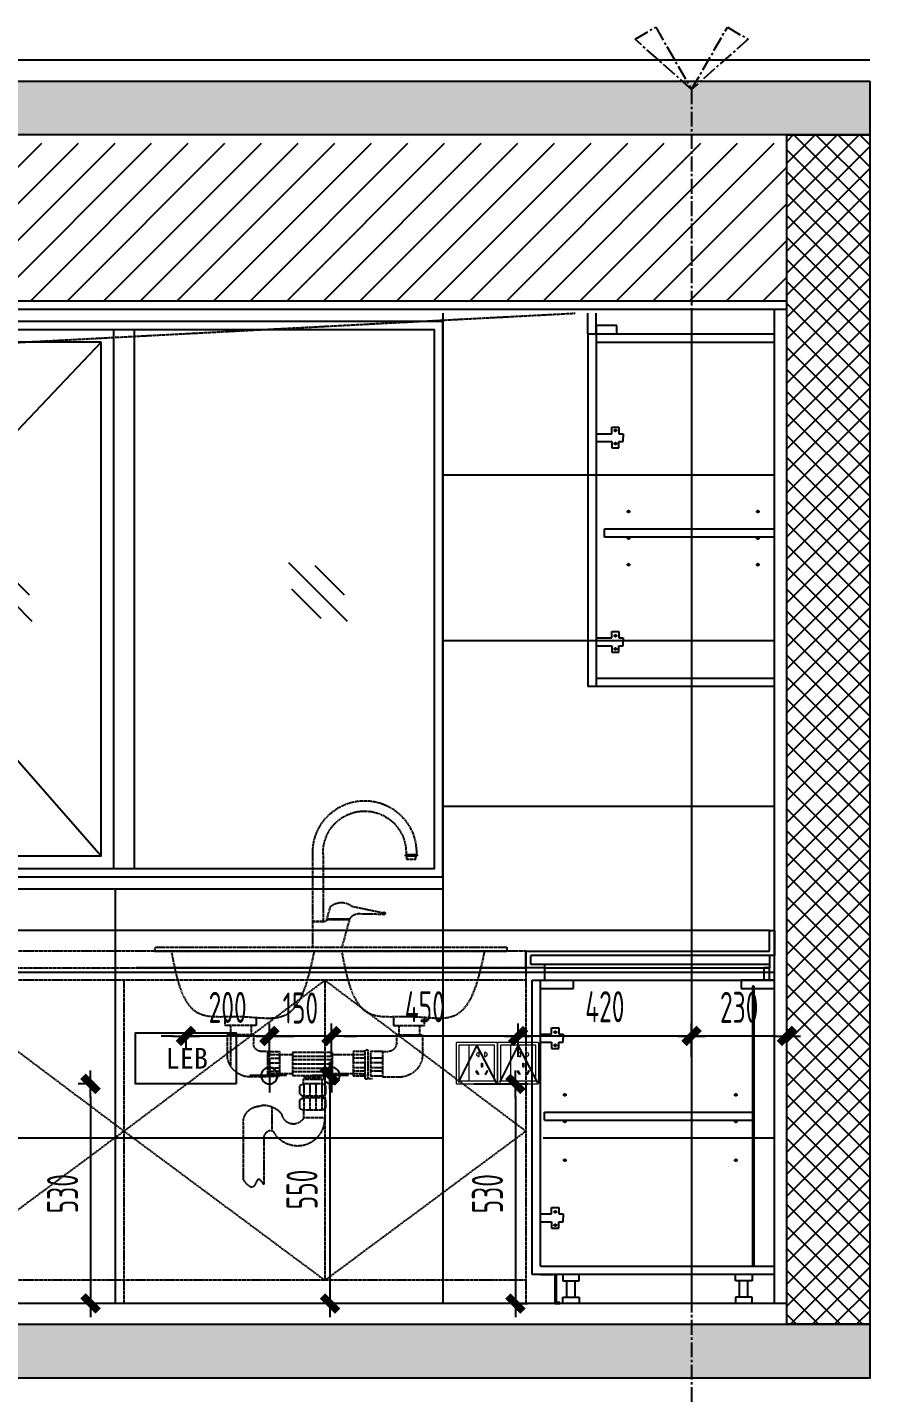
# Model space of a CAD drawing. Header units: inches. Extents: x 96003 to 270950, y -80202 to 65998.
# Drawn here: x 165051 to 167084, y 35233 to 38528 of the extents above; entities that cross this region are included whole.
import ezdxf
from ezdxf.enums import TextEntityAlignment as Align

# ---------------------------------------------------------------- set-up
doc = ezdxf.new("R2010")
doc.units = ezdxf.units.IN
doc.header["$LTSCALE"] = 10
doc.header["$MEASUREMENT"] = 0
doc.linetypes.add('CENTER2', pattern=[1.125, 0.75, -0.125, 0.125, -0.125])
doc.linetypes.add('DASH', pattern=[0.35, 0.25, -0.1])
for name, color, linetype in [('01', 200, 'Continuous'), ('05', 12, 'Continuous'), ('C-顶面灯具、灯带', 22, 'Continuous'), ('EL-1', 1, 'Continuous'), ('EL-12', 12, 'Continuous'), ('EL-TEXT', 50, 'Continuous'), ('FC-地面造型', 136, 'Continuous'), ('FF-FINISH【完成面】', 20, 'Continuous'), ('FF1-完成面', 20, 'Continuous'), ('SBEI', 1, 'Continuous'), ('图层3', 9, 'Continuous')]:
    doc.layers.add(name, color=color, linetype=linetype)
doc.layers.add('F-2', color=145, linetype='Continuous', lineweight=0)
doc.styles.add('CCD_DIM', font='archs.shx', dxfattribs={"width": 0.7})
doc.styles.add('st', font='')
doc.styles.get('st').set_extended_font_data('SimSun')
doc.dimstyles.new('1.30', dxfattribs={"dimscale": 30, "dimtxt": 2.5, "dimasz": 1, "dimexe": 1, "dimexo": 1.5, "dimgap": 1, "dimtad": 1, "dimdec": 0, "dimrnd": 5, "dimdsep": 46, "dimtxsty": 'CCD_DIM', "dimblk": 'CCD_Dimension_Tick', "dimcen": 1, "dimclrd": 44, "dimclre": 44, "dimclrt": 2, "dimadec": 0, "dimazin": 2, "dimtfac": 1, "dimtdec": 0, "dimtix": 1, "dimtmove": 2, "dimatfit": 3, "dimldrblk": 'CCD_Dimension_Tick', "dimfxl": 5, "dimfxlon": 1, "dimtolj": 1, "dimarcsym": 0})

# ---------------------------------------------------------------- blocks, each defined once
blk = doc.blocks.new('A$C3894243F')
at = {"layer": 'EL-12', "linetype": 'DASH'}
for p, q in [((410.6, 1126.8), (382.6, 1126.8)), ((382.6, 1126.8), (382.6, 1124)), ((382.6, 1124), (410.6, 1124)), ((384.2, 1127.2), (409.2, 1127.2)), ((385.4, 1116.4), (385.4, 1124)), ((408.1, 1124), (408.1, 1116.4)), ((410.6, 1124), (410.6, 1126.8)), ((609.2, 1128.3), (609.2, 965.8)), ((634.2, 904), (634.2, 1137.5)), ((408.1, 1116.4), (385.4, 1116.4)), ((465.3, 986.3), (538.9, 1001.9)), ((600.5, 969.5), (591.5, 1001.9)), ((461.1, 982.8), (525.6, 984.2)), ((544.5, 971.9), (599.8, 971.9)), ((545.3, 969.8), (600.4, 969.8)), ((563.3, 904), (545.5, 969)), ((634.2, 965.8), (605.3, 965.8)), ((634.2, 966.8), (609.2, 966.8)), ((120, 894, 0), (1060, 894, 0)), ((120, 894, 0), (120, 44, 0)), ((166.2, 904.3), (166.2, 892.5)), ((1013.8, 904), (166.2, 904)), ((1016.8, 894), (166.2, 894)), ((1016.8, 894), (1013.8, 904)), ((120, 854, 0), (1060, 854, 0)), ((120, 824, 0), (2060, 824, 0)), ((605, 824, 0), (120, 460, 0)), ((605, 824, 0), (605, 100, 0)), ((605, 824, 0), (1090, 460, 0)), ((1090, 824, 0), (1090, 44, 0)), ((1575, 824, 0), (1090, 460, 0)), ((1575, 824, 0), (1575, 100, 0)), ((1575, 824, 0), (2060, 460, 0)), ((2060, 854, 0), (2060, 44, 0)), ((364.4, 715.1), (364.4, 736.4)), ((439.3, 734.2), (439.3, 715.1)), ((770.7, 734.2), (770.7, 715.1)), ((845.6, 715.1), (845.6, 736.4)), ((439.3, 715.1), (364.4, 715.1)), ((376.8, 692.5), (369.5, 692.5)), ((369.5, 692.5), (369.5, 646.5)), ((376.8, 715.1), (376.8, 692.5)), ((426.8, 692.5), (376.8, 692.5)), ((426.8, 715.1), (426.8, 690.3)), ((426.8, 692.5), (432.4, 692.5)), ((432.4, 692.5), (432.4, 672.2)), ((770.7, 715.1), (845.6, 715.1)), ((783.2, 692.5), (777.6, 692.5)), ((777.6, 692.5), (777.6, 672.2)), ((783.2, 715.1), (783.2, 690.3)), ((783.2, 692.5), (833.2, 692.5)), ((833.2, 715.1), (833.2, 618)), ((833.2, 692.5), (840.5, 692.5)), ((840.5, 692.5), (840.5, 646.5)), ((466.3, 652.2), (452.4, 652.2)), ((466.3, 652.2), (466.3, 591)), ((466.3, 651.9), (495.2, 651.9)), ((466.3, 635.8), (495.2, 635.8)), ((495.2, 651.9), (495.2, 592.4)), ((500.5, 586.2), (500.5, 655.5)), ((500.5, 655.5), (507.9, 655.5)), ((500.5, 586.2), (500.5, 655.5)), ((507.9, 586.2), (507.9, 655.5)), ((507.9, 651.9), (536.8, 651.9)), ((507.9, 644.2), (586.9, 644.2)), ((507.9, 635.8), (536.8, 635.8)), ((536.8, 651.9), (536.8, 592.4)), ((586.9, 594.1), (586.9, 649.4)), ((586.9, 649.4), (683.6, 649.4)), ((586.9, 640.5), (683.6, 640.5)), ((586.9, 632.1), (683.6, 632.1)), ((683.6, 649.4), (683.6, 594.1)), ((683.6, 644.2), (743.7, 644.2)), ((743.7, 651.9), (714.8, 651.9)), ((714.8, 651.9), (714.8, 592.4)), ((743.7, 635.8), (714.8, 635.8)), ((743.7, 652.2), (743.7, 591)), ((743.7, 652.2), (757.6, 652.2)), ((466.3, 624.8), (495.2, 624.8)), ((466.3, 612.7), (495.2, 612.7)), ((466.3, 604.7), (495.2, 604.7)), ((507.9, 624.8), (536.8, 624.8)), ((507.9, 612.7), (536.8, 612.7)), ((507.9, 604.7), (536.8, 604.7)), ((521.5, 598.6), (507.9, 598.6)), ((507.9, 598.6), (507.9, 586.2)), ((514.7, 598.6), (586.9, 598.6)), ((586.9, 621.8), (683.6, 621.8)), ((586.9, 611.2), (683.6, 611.2)), ((586.9, 603.1), (683.6, 603.1)), ((683.6, 594.1), (586.9, 594.1)), ((616, 589.1), (613, 594.1)), ((653.4, 589.1), (656.3, 594.1)), ((683.6, 598.6), (743.7, 598.6)), ((743.7, 624.8), (714.8, 624.8)), ((743.7, 612.7), (714.8, 612.7)), ((743.7, 604.7), (714.8, 604.7)), ((466.3, 591), (419.5, 591)), ((466.3, 592.4), (495.2, 592.4)), ((490.3, 586.2), (500.5, 586.2)), ((507.9, 586.2), (500.5, 586.2)), ((507.9, 592.4), (536.8, 592.4)), ((602.7, 570.5), (611.9, 574.1)), ((602.7, 549.3), (602.7, 570.5)), ((611.9, 585.3), (616, 589.1)), ((611.9, 574.1), (611.9, 585.3)), ((611.9, 584.4), (656.5, 584.4)), ((611.9, 574.1), (656.5, 574.1)), ((612.1, 574.1), (612.1, 545.5)), ((616, 589.1), (653.4, 589.1)), ((626.6, 574.1), (626.6, 545.5)), ((641.7, 574.1), (641.7, 545.5)), ((653.4, 589.1), (656.5, 585.5)), ((656.1, 574.1), (656.1, 545.5)), ((656.5, 574.1), (656.5, 585.5)), ((665.6, 570.5), (656.5, 574.1)), ((665.6, 549.3), (665.6, 570.5)), ((743.7, 592.4), (714.8, 592.4)), ((743.7, 591), (790.5, 591)), ((609.2, 545.5), (602.7, 549.3)), ((602.7, 536.5), (611.9, 540)), ((602.7, 515.2), (602.7, 536.5)), ((659.2, 545.5), (609.2, 545.5)), ((609.2, 545.5), (609.2, 539)), ((611.9, 540), (656.5, 540)), ((612.1, 540), (612.1, 511.4)), ((626.6, 540), (626.6, 511.4)), ((641.7, 540), (641.7, 511.4)), ((656.1, 540), (656.1, 511.4)), ((665.6, 536.5), (656.5, 540)), ((659.2, 545.5), (665.6, 549.3)), ((659.2, 545.5), (659.2, 539)), ((665.6, 515.2), (665.6, 536.5)), ((609.2, 511.4), (602.7, 515.2)), ((659.2, 511.4), (609.2, 511.4)), ((656.1, 492.1), (656.1, 511.4)), ((659.2, 511.4), (665.6, 515.2)), ((732, 461), (732, 517.6)), ((606.1, 492.1), (656.1, 492.1)), ((802.1, 480.2), (802.1, 342.7)), ((120, 460, 0), (605, 100, 0)), ((1090, 460, 0), (605, 100, 0)), ((752, 442.7), (752, 330.2)), ((752, 442.7), (802.1, 442.7)), ((1090, 460, 0), (1575, 100, 0)), ((2060, 460, 0), (1575, 100, 0)), ((120, 100, 0), (2060, 100, 0))]:
    blk.add_line(p, q, dxfattribs=at)
blk.add_lwpolyline([(120, 894), (2060, 894), (2060, 854), (120, 854)], close=True, dxfattribs=at)
for centre, radius, start, end in [((509.2, 1132.4), 125.1, 357.6495, 182.3505), ((509.2, 1132.4), 100.1, 357.6495, 182.9379), ((565.2, 972.3), 39.5, 48.338, 131.662), ((462.5, 985.4), 2.94, 19.7002, 240.2825), ((526.1, 964.2), 20, 13.9602, 91.2198), ((605.3, 970.8), 5, 195.5441, 270), ((452.4, 672.2), 20, 180, 270), ((757.6, 672.2), 20, 270, 0), ((424, 645.3), 54.5, 178.7232, 265.2562), ((786, 645.3), 54.5, 274.7438, 1.2768), ((680.9, 505), 27.9, 207.4522, 348.4495), ((762.1, 480.2), 40, 0, 90), ((671.1, 489.2), 65.1, 177.3959, 331.9294), ((736, 451.9), 10, 66.5754, 137.913), ((732, 442.7), 20, 0, 66.5754)]:
    blk.add_arc(centre, radius, start, end, dxfattribs=at)
for points in [[(564.5, 894), (496.9, 743.9), (398.2, 736.6), (294.1, 738.4), (219.1, 894)], [(975.6, 894), (908, 743.9), (809.3, 736.6), (705.2, 738.4), (630.3, 894)]]:
    blk.add_spline(points, degree=3, dxfattribs=at)
at = {"layer": 'EL-12', "linetype": 'DASH', "start_tangent": (0.504204, 0.863585), "end_tangent": (0.946473, -0.322782)}
blk.add_spline([(708.3, 499.4), (725.7, 514.6), (762.1, 520.2)], degree=3, dxfattribs=at)
at = {"layer": 'EL-12', "linetype": 'DASH'}
blk.add_open_spline([(752, 330.2), (757.7, 339), (766.2, 352), (778.5, 313.7), (792.1, 330.1), (802.1, 342.7)], degree=3, knots=[24.179597, 24.179597, 24.179597, 24.179597, 48.606841, 66.911005, 102.847457, 102.847457, 102.847457, 102.847457], dxfattribs=at)
blk = doc.blocks.new('CCD_Dimension_Tick')
at = {"color": 0, "linetype": 'ByBlock'}
for p, q in [((-1.09, 0), (0, 0)), ((0, 0), (1.09, 0))]:
    blk.add_line(p, q, dxfattribs=at)
at = {"color": 0, "linetype": 'Continuous', "const_width": 0.608}
blk.add_lwpolyline([(-0.61, -0.61), (0.61, 0.61)], dxfattribs=at)
blk = doc.blocks.new('*D147')
at = {"layer": 'Defpoints', "color": 0, "linetype": 'ByBlock', "transparency": 16777216}
for p in [(163914.3, 36223.8, 0), (166654.3, 34978.4), (163914.3, 34857.9)]:
    blk.add_point(p, dxfattribs=at)
at = {"layer": 'FC-地面造型', "color": 44, "lineweight": -2, "transparency": 16777216}
for p, q in [((163914.3, 35007.9), (163914.3, 34827.9)), ((166654.3, 34933.4), (166654.3, 34827.9)), ((166624.3, 34857.9), (163944.3, 34857.9))]:
    blk.add_line(p, q, dxfattribs=at)
at = {"layer": 'FC-地面造型', "color": 44, "linetype": 'ByBlock', "lineweight": -2, "transparency": 16777216, "xscale": 30, "yscale": 30, "zscale": 30, "rotation": 180}
blk.add_blockref('CCD_Dimension_Tick', (163914.3, 34857.9), dxfattribs=at)
at = {"layer": 'FC-地面造型', "color": 44, "linetype": 'ByBlock', "lineweight": -2, "transparency": 16777216, "xscale": 30, "yscale": 30, "zscale": 30}
blk.add_blockref('CCD_Dimension_Tick', (166654.3, 34857.9), dxfattribs=at)
at = {"layer": 'FC-地面造型', "color": 2, "linetype": 'ByBlock', "transparency": 16777216, "insert": (165284.3, 34925.4), "char_height": 75, "attachment_point": 5, "style": 'CCD_DIM'}
blk.add_mtext('\\A1;2740', dxfattribs=at)
blk = doc.blocks.new('*U124')
at = {"layer": 'EL-1', "linetype": 'CENTER2', "ltscale": 5}
blk.add_lwpolyline([(-45, 3122.1), (-187, 3248), (-135, 3278), (-45, 3122.1), (45, 3278), (97, 3248), (-45, 3122.1), (-45, -242.3), (97, -368.1), (45, -398.1), (-45, -242.3), (-135, -398.1), (-187, -368.1), (-45, -242.3)], dxfattribs=at)
blk = doc.blocks.new('*D311')
at = {"layer": 'Defpoints', "color": 0, "linetype": 'ByBlock', "transparency": 16777216}
for p in [(166083.8, 35978.4), (166229.2, 35448.4), (166229.2, 35448.4)]:
    blk.add_point(p, dxfattribs=at)
at = {"layer": 'FC-地面造型', "color": 44, "lineweight": -2, "transparency": 16777216}
for p, q in [((166128.8, 35978.4), (166259.2, 35978.4)), ((166229.2, 35948.4), (166229.2, 35478.4)), ((166229.2, 35448.4), (166259.2, 35448.4))]:
    blk.add_line(p, q, dxfattribs=at)
at = {"layer": 'FC-地面造型', "color": 44, "linetype": 'ByBlock', "lineweight": -2, "transparency": 16777216, "xscale": 30, "yscale": 30, "zscale": 30}
for p, rotation in [((166229.2, 35978.4), 90), ((166229.2, 35448.4), 270)]:
    blk.add_blockref('CCD_Dimension_Tick', p, dxfattribs=dict(at, rotation=rotation))
at = {"layer": 'FC-地面造型', "color": 2, "linetype": 'ByBlock', "transparency": 16777216, "insert": (166161.7, 35713.4), "char_height": 75, "attachment_point": 5, "rotation": 90, "style": 'CCD_DIM'}
blk.add_mtext('\\A1;530', dxfattribs=at)
blk = doc.blocks.new('TR4444')
at = {"layer": 'EL-12', "linetype": 'DASH', "ltscale": 400}
for p, q in [((166404.3, 34202.6, 0), (166404.3, 34252.6, 0)), ((166424.3, 34202.6, 0), (166424.3, 34252.6, 0)), ((166404.3, 34202.6, 0), (166404.3, 33351.6, 0)), ((166404.3, 34202.6, 0), (166854.3, 34202.6, 0)), ((166424.3, 34202.6, 0), (166424.3, 33351.6, 0)), ((166424.3, 34182.6, 0), (166854.3, 34182.6, 0)), ((166854.3, 33351.6, 0), (166854.3, 34202.6, 0)), ((166461.5, 33961.7, 0), (166461.5, 33977.2, 0)), ((166461.5, 33977.2, 0), (166479, 33977.2, 0)), ((166479, 33977.2, 0), (166479, 33961.7, 0)), ((166424.3, 33961.7, 0), (166461.5, 33961.7, 0)), ((166424.3, 33942.7, 0), (166461.5, 33942.7, 0)), ((166461.5, 33942.7, 0), (166461.5, 33927.2, 0)), ((166479, 33961.7, 0), (166489.5, 33961.7, 0)), ((166479, 33927.2, 0), (166479, 33942.7, 0)), ((166479, 33942.7, 0), (166489.5, 33942.7, 0)), ((166489.5, 33961.7, 0), (166489.5, 33952.2, 0)), ((166489.5, 33942.7, 0), (166489.5, 33952.2, 0)), ((166461.5, 33927.2, 0), (166479, 33927.2, 0)), ((166468.1, 33938.4, 0), (166473.3, 33937, 0)), ((166444.3, 33712.1, 0), (166444.3, 33732.1, 0)), ((166444.3, 33732.1, 0), (166854.3, 33732.1, 0)), ((166854.3, 33712.1, 0), (166444.3, 33712.1, 0)), ((166461.5, 33469.1, 0), (166461.5, 33484.6, 0)), ((166461.5, 33484.6, 0), (166479, 33484.6, 0)), ((166479, 33484.6, 0), (166479, 33469.1, 0)), ((166424.3, 33469.1, 0), (166461.5, 33469.1, 0)), ((166424.3, 33450.1, 0), (166461.5, 33450.1, 0)), ((166461.5, 33450.1, 0), (166461.5, 33434.6, 0)), ((166468.1, 33473.4, 0), (166473.3, 33474.8, 0)), ((166479, 33469.1, 0), (166489.5, 33469.1, 0)), ((166479, 33434.6, 0), (166479, 33450.1, 0)), ((166479, 33450.1, 0), (166489.5, 33450.1, 0)), ((166489.5, 33469.1, 0), (166489.5, 33459.6, 0)), ((166489.5, 33450.1, 0), (166489.5, 33459.6, 0)), ((166461.5, 33434.6, 0), (166479, 33434.6, 0)), ((166854.3, 33351.6, 0), (166404.3, 33351.6, 0)), ((166424.3, 33371.6, 0), (166854.3, 33371.6, 0)), ((166254.3, 32712.6, 0), (166254.3, 32672.6, 0)), ((166842.3, 32702.6, 0), (166842.3, 32672.6, 0)), ((166299.3, 32672.6, 0), (166842.3, 32672.6, 0)), ((166299.3, 32672.6, 0), (166299.3, 32642.6, 0)), ((166264.3, 32642.6, 0), (166264.3, 32642.6, 0)), ((166264.3, 32642.6, 0), (166264.3, 32642.6, 0)), ((166269.3, 31932.6, 0), (166269.3, 32642.6, 0)), ((166269.3, 32642.6, 0), (166289.3, 32642.6, 0)), ((166269.3, 32642.6, 0), (166289.3, 32642.6, 0)), ((166269.3, 32642.6, 0), (166269.3, 32642.6, 0)), ((166269.3, 31932.6, 0), (166269.3, 32642.6, 0)), ((166289.3, 31952.6, 0), (166289.3, 32642.6, 0)), ((166289.3, 32642.6, 0), (166854.3, 32642.6, 0)), ((166289.3, 32622.6, 0), (166369.3, 32622.6, 0)), ((166369.3, 32622.6, 0), (166369.3, 32642.6, 0)), ((166774.3, 32642.6, 0), (166774.3, 32622.6, 0)), ((166774.3, 32622.6, 0), (166854.3, 32622.6, 0)), ((166801.3, 32628.6, 0), (166801.3, 31952.6, 0)), ((166804.3, 32628.6, 0), (166801.3, 32628.6, 0)), ((166804.3, 32628.6, 0), (166804.3, 31952.6, 0)), ((166854.3, 32622.6, 0), (166854.3, 32642.6, 0)), ((166316.5, 32512.6, 0), (166316.5, 32528.1, 0)), ((166316.5, 32528.1, 0), (166334, 32528.1, 0)), ((166334, 32528.1, 0), (166334, 32512.6, 0)), ((166289.3, 32512.6, 0), (166316.5, 32512.6, 0)), ((166289.3, 32493.6, 0), (166316.5, 32493.6, 0)), ((166316.5, 32493.6, 0), (166316.5, 32478.1, 0)), ((166323.1, 32516.9, 0), (166328.3, 32518.3, 0)), ((166334, 32512.6, 0), (166344.5, 32512.6, 0)), ((166334, 32478.1, 0), (166334, 32493.6, 0)), ((166334, 32493.6, 0), (166344.5, 32493.6, 0)), ((166344.5, 32512.6, 0), (166344.5, 32503.1, 0)), ((166344.5, 32493.6, 0), (166344.5, 32503.1, 0)), ((166316.5, 32478.1, 0), (166334, 32478.1, 0)), ((166299.3, 32324.6, 0), (166801.3, 32324.6, 0)), ((166299.3, 32304.6, 0), (166299.3, 32324.6, 0)), ((166299.3, 32304.6, 0), (166801.3, 32304.6, 0)), ((166289.3, 32078.6, 0), (166316.5, 32078.6, 0)), ((166316.5, 32078.6, 0), (166316.5, 32094.1, 0)), ((166316.5, 32094.1, 0), (166334, 32094.1, 0)), ((166323.1, 32082.9, 0), (166328.3, 32084.3, 0)), ((166334, 32094.1, 0), (166334, 32078.6, 0)), ((166334, 32078.6, 0), (166344.5, 32078.6, 0)), ((166344.5, 32078.6, 0), (166344.5, 32069.1, 0)), ((166344.5, 32059.6, 0), (166344.5, 32069.1, 0)), ((166289.3, 32059.6, 0), (166316.5, 32059.6, 0)), ((166316.5, 32059.6, 0), (166316.5, 32044.1, 0)), ((166316.5, 32044.1, 0), (166334, 32044.1, 0)), ((166334, 32044.1, 0), (166334, 32059.6, 0)), ((166334, 32059.6, 0), (166344.5, 32059.6, 0)), ((166854.3, 31932.6, 0), (166269.3, 31932.6, 0)), ((166289.3, 31952.6, 0), (166854.3, 31952.6, 0)), ((166289.3, 31932.6, 0), (166319.3, 31932.6, 0)), ((166324.3, 31932.6, 0), (166324.3, 31862.6, 0)), ((166328.3, 31932.6, 0), (166324.3, 31932.6, 0)), ((166324.3, 31932.6, 0), (166324.3, 31932.6, 0)), ((166328.3, 31864.6, 0), (166328.3, 31932.6, 0)), ((166343.3, 31932.6, 0), (166343.3, 31917.6, 0)), ((166383.3, 31917.6, 0), (166383.3, 31932.6, 0)), ((166760.3, 31917.6, 0), (166760.3, 31932.6, 0)), ((166800.3, 31932.6, 0), (166800.3, 31917.6, 0)), ((166343.3, 31917.6, 0), (166383.3, 31917.6, 0)), ((166353.3, 31877.6, 0), (166353.3, 31917.6, 0)), ((166373.3, 31877.6, 0), (166373.3, 31917.6, 0)), ((166800.3, 31917.6, 0), (166760.3, 31917.6, 0)), ((166770.3, 31877.6, 0), (166770.3, 31917.6, 0)), ((166790.3, 31877.6, 0), (166790.3, 31917.6, 0)), ((166336.3, 31864.6, 0), (166328.3, 31864.6, 0)), ((166336.3, 31862.6, 0), (166336.3, 31864.6, 0)), ((166343.3, 31862.6, 0), (166343.3, 31877.6, 0)), ((166343.3, 31877.6, 0), (166383.3, 31877.6, 0)), ((166383.3, 31877.6, 0), (166383.3, 31862.6, 0)), ((166800.3, 31877.6, 0), (166760.3, 31877.6, 0)), ((166760.3, 31877.6, 0), (166760.3, 31862.6, 0)), ((166800.3, 31862.6, 0), (166800.3, 31877.6, 0)), ((166324.3, 31862.6, 0), (166336.3, 31862.6, 0))]:
    blk.add_line(p, q, dxfattribs=at)
at = {"layer": 'EL-12', "linetype": 'DASH', "ltscale": 400, "elevation": 0}
for points in [[(166424.3, 34202.6), (166474.3, 34202.6), (166474.3, 34222.6), (166424.3, 34222.6)], [(166828.4, 32642.6), (166842.3, 32642.6), (166842.3, 32672.6), (166828.4, 32672.6)], [(166774.3, 32642.6), (166854.3, 32642.6), (166854.3, 32642.6), (166774.3, 32642.6)]]:
    blk.add_lwpolyline(points, close=True, dxfattribs=at)
for points in [[(166854.3, 32762.6), (166854.3, 32702.6), (166266.3, 32702.6)], [(166842.3, 32712.6), (166842.3, 32762.6), (166854.3, 32762.6)], [(166254.3, 32672.6), (166254.3, 32712.6)], [(166254.3, 32712.6), (166842.3, 32712.6)], [(166266.3, 32680.6), (166266.3, 32702.6)], [(166299.3, 32672.6), (166254.3, 32672.6)], [(166842.3, 32680.6), (166266.3, 32680.6)], [(166299.3, 32680.6), (166299.3, 32672.6)]]:
    blk.add_lwpolyline(points, dxfattribs=at)
at = {"layer": 'EL-12', "linetype": 'DASH', "ltscale": 400}
for centre in [(166470.5, 33969.7, 0), (166470.5, 33937.7, 0), (166502.3, 33773.6, 0), (166502.3, 33773.6, 0), (166814.3, 33773.6, 0), (166814.3, 33773.6, 0), (166502.3, 33709.6, 0), (166814.3, 33709.6, 0), (166502.3, 33645.6, 0), (166814.3, 33645.6, 0), (166470.5, 33474.1, 0), (166470.5, 33442.1, 0), (166325.5, 32517.6, 0), (166325.5, 32485.6, 0), (166348.3, 32366.1, 0), (166348.3, 32366.1, 0), (166761.3, 32366.1, 0), (166761.3, 32366.1, 0), (166348.3, 32302.1, 0), (166761.3, 32302.1, 0), (166348.3, 32208.1, 0), (166761.3, 32208.1, 0), (166325.5, 32083.6, 0), (166325.5, 32051.6, 0)]:
    blk.add_circle(centre, 2.5, dxfattribs=at)
blk = doc.blocks.new('23EWD')
at = {"layer": 'FF1-完成面', "color": 136}
blk.add_lwpolyline([(471429, -111352.3), (471672, -111352.3), (471672, -111229.4), (471429, -111229.4)], close=True, dxfattribs=at)
at = {"layer": 'EL-TEXT', "color": 136, "style": 'st'}
blk.add_attdef('LEB', text='', height=50, dxfattribs=at).set_placement((471548.4, -111290.5), align=Align.MIDDLE)
blk = doc.blocks.new('*U165')
h = blk.add_hatch()
h.set_pattern_fill('ANSI37', color=250, scale=300, angle=-90)
h.set_pattern_definition([(315, (222532.67, 70619.302), (26.516504, 26.516504), []), (45, (222532.67, 70619.302), (-26.516504, 26.516504), [])])
h.paths.add_polyline_path([(144521, -74484.5), (144521, -74684.5), (147391.2, -74684.5), (147391.2, -74484.5)])
at = {"color": 5, "elevation": 0}
blk.add_lwpolyline([(144521, -74484.5), (144521, -74684.5), (147391.2, -74684.5), (147391.2, -74484.5)], close=True, dxfattribs=at)
blk = doc.blocks.new('r3444')
at = {"layer": 'FC-地面造型', "linetype": 'ByBlock'}
for p, q in [((152589.6, -1231.7), (152589.6, -1313.7)), ((152548.2, -1273), (152636.5, -1273))]:
    blk.add_line(p, q, dxfattribs=at)
blk.add_circle((152589.6, -1273), 20, dxfattribs=at)
blk = doc.blocks.new('*U145')
at = {"color": 136, "ltscale": 0.15}
blk.add_line((10.9, -22.9), (10.9, 63.1), dxfattribs=at)
for points in [[(40.4, -29.9), (-54.6, -29.9, -0.414214), (-57.1, -27.4), (-57.1, 67.6, -0.414214), (-54.6, 70.1), (40.4, 70.1, -0.414214), (42.9, 67.6), (42.9, -27.4, -0.414214)], [(-28.8, 37.1, -1), (-28.8, 45.1), (-28.8, 46.1), (-26.1, 46.1), (-26.1, 36.1), (-28.8, 36.1)], [(-10.5, 37.1), (-10.5, 36.1), (-13.2, 36.1), (-13.2, 46.1), (-10.5, 46.1), (-10.5, 45.1, -1)]]:
    blk.add_lwpolyline(points, format="xyb", close=True, dxfattribs=at)
for points in [[(35.9, -22.9), (-50.1, -22.9), (-50.1, 63.1), (35.9, 63.1)], [(-34.2, 1.1), (-31.9, 2.5), (-26.9, -6.1), (-29.3, -7.5)], [(-18.3, 20.1), (-21, 20.1), (-21, 10.2), (-18.3, 10.2)], [(-5, 1.1), (-7.3, 2.5), (-12.3, -6.1), (-10, -7.5)]]:
    blk.add_lwpolyline(points, close=True, dxfattribs=at)
blk = doc.blocks.new('A$C579B4C5D')
at = {"layer": '图层3'}
for p, q in [((125, 200), (375, 200)), ((0, 100), (500, 100)), ((125, 0), (375, 0))]:
    blk.add_line(p, q, dxfattribs=at)
blk = doc.blocks.new('r434334')
at = {"layer": 'FC-地面造型', "color": 136, "linetype": 'ByBlock'}
for points in [[(164630.6, 34228.1), (166070.6, 34228.1), (166070.6, 32888.1), (164630.6, 32888.1)], [(165455.6, 34178.1), (166020.6, 34178.1), (166020.6, 32938.1), (165455.6, 32938.1)]]:
    blk.add_lwpolyline(points, close=True, dxfattribs=at)
for points in [[(166050.6, 32908.1), (166050.6, 32908.1), (164650.6, 32908.1), (164650.6, 34208.1), (166050.6, 34208.1), (166050.6, 32908.1)], [(165375.6, 34208.1), (165375.6, 32908.1)], [(165425.6, 34208.1), (165425.6, 32908.1)], [(165455.6, 34178.1), (166020.6, 33583.1), (165455.6, 32938.1)]]:
    blk.add_lwpolyline(points, dxfattribs=at)
at = {"layer": 'FC-地面造型', "color": 136, "linetype": 'ByBlock', "xscale": 0.4000000000031544, "yscale": 0.4000000000031544, "zscale": 0.4000000000031544, "rotation": 45.00000000000006}
for p in [(164889.1, 33475.7), (165650.1, 33475.7)]:
    blk.add_blockref('A$C579B4C5D', p, dxfattribs=at)
blk = doc.blocks.new('*D442')
at = {"layer": 'Defpoints', "color": 0, "linetype": 'ByBlock', "transparency": 16777216}
for p in [(166235.8, 36094), (166235.8, 35998.4), (166654.3, 35998.4)]:
    blk.add_point(p, dxfattribs=at)
at = {"layer": 'FC-地面造型', "color": 44, "lineweight": -2, "transparency": 16777216}
for p, q in [((166235.8, 36043.4), (166235.8, 36124)), ((166654.3, 36043.4), (166654.3, 36124)), ((166624.3, 36094), (166265.8, 36094))]:
    blk.add_line(p, q, dxfattribs=at)
at = {"layer": 'FC-地面造型', "color": 44, "linetype": 'ByBlock', "lineweight": -2, "transparency": 16777216, "xscale": 30, "yscale": 30, "zscale": 30, "rotation": 180}
blk.add_blockref('CCD_Dimension_Tick', (166235.8, 36094), dxfattribs=at)
at = {"layer": 'FC-地面造型', "color": 44, "linetype": 'ByBlock', "lineweight": -2, "transparency": 16777216, "xscale": 30, "yscale": 30, "zscale": 30}
blk.add_blockref('CCD_Dimension_Tick', (166654.3, 36094), dxfattribs=at)
at = {"layer": 'FC-地面造型', "color": 2, "linetype": 'ByBlock', "transparency": 16777216, "insert": (166445, 36164.7), "char_height": 75, "attachment_point": 5, "style": 'CCD_DIM'}
blk.add_mtext('\\A1;420', dxfattribs=at)
blk = doc.blocks.new('*D443')
at = {"layer": 'Defpoints', "color": 0, "linetype": 'ByBlock', "transparency": 16777216}
for p in [(165785.2, 36094), (166235.8, 36094), (165785.2, 35998.4)]:
    blk.add_point(p, dxfattribs=at)
at = {"layer": 'FC-地面造型', "color": 44, "lineweight": -2, "transparency": 16777216}
for p, q in [((165785.2, 36043.4), (165785.2, 36124)), ((166235.8, 36094), (166235.8, 36124)), ((166205.8, 36094), (165815.2, 36094))]:
    blk.add_line(p, q, dxfattribs=at)
at = {"layer": 'FC-地面造型', "color": 44, "linetype": 'ByBlock', "lineweight": -2, "transparency": 16777216, "xscale": 30, "yscale": 30, "zscale": 30, "rotation": 180}
blk.add_blockref('CCD_Dimension_Tick', (165785.2, 36094), dxfattribs=at)
at = {"layer": 'FC-地面造型', "color": 44, "linetype": 'ByBlock', "lineweight": -2, "transparency": 16777216, "xscale": 30, "yscale": 30, "zscale": 30}
blk.add_blockref('CCD_Dimension_Tick', (166235.8, 36094), dxfattribs=at)
at = {"layer": 'FC-地面造型', "color": 2, "linetype": 'ByBlock', "transparency": 16777216, "insert": (166010.5, 36164.7), "char_height": 75, "attachment_point": 5, "style": 'CCD_DIM'}
blk.add_mtext('\\A1;450', dxfattribs=at)
blk = doc.blocks.new('*D444')
at = {"layer": 'Defpoints', "color": 0, "linetype": 'ByBlock', "transparency": 16777216}
for p in [(165635.2, 36094), (165635.2, 35998.7), (165785.2, 35998.4)]:
    blk.add_point(p, dxfattribs=at)
at = {"layer": 'FC-地面造型', "color": 44, "lineweight": -2, "transparency": 16777216}
for p, q in [((165635.2, 36043.7), (165635.2, 36124)), ((165785.2, 36043.4), (165785.2, 36124)), ((165605.2, 36094), (165575.2, 36094)), ((165785.2, 36094), (165635.2, 36094)), ((165815.2, 36094), (165845.2, 36094))]:
    blk.add_line(p, q, dxfattribs=at)
at = {"layer": 'FC-地面造型', "color": 44, "linetype": 'ByBlock', "lineweight": -2, "transparency": 16777216, "xscale": 30, "yscale": 30, "zscale": 30}
blk.add_blockref('CCD_Dimension_Tick', (165635.2, 36094), dxfattribs=at)
at = {"layer": 'FC-地面造型', "color": 44, "linetype": 'ByBlock', "lineweight": -2, "transparency": 16777216, "xscale": 30, "yscale": 30, "zscale": 30, "rotation": 180}
blk.add_blockref('CCD_Dimension_Tick', (165785.2, 36094), dxfattribs=at)
at = {"layer": 'FC-地面造型', "color": 2, "linetype": 'ByBlock', "transparency": 16777216, "insert": (165710.2, 36161.5), "char_height": 75, "attachment_point": 5, "style": 'CCD_DIM'}
blk.add_mtext('\\A1;150', dxfattribs=at)
blk = doc.blocks.new('*D445')
at = {"layer": 'Defpoints', "color": 0, "linetype": 'ByBlock', "transparency": 16777216}
for p in [(165434, 36121.3), (165434, 36094), (165635.2, 35998.7)]:
    blk.add_point(p, dxfattribs=at)
at = {"layer": 'FC-地面造型', "color": 44, "lineweight": -2, "transparency": 16777216}
for p, q in [((165635.2, 36043.7), (165635.2, 36124)), ((165404, 36094), (165374, 36094)), ((165434, 36094), (165434, 36064)), ((165635.2, 36094), (165434, 36094)), ((165665.2, 36094), (165695.2, 36094))]:
    blk.add_line(p, q, dxfattribs=at)
at = {"layer": 'FC-地面造型', "color": 44, "linetype": 'ByBlock', "lineweight": -2, "transparency": 16777216, "xscale": 30, "yscale": 30, "zscale": 30}
blk.add_blockref('CCD_Dimension_Tick', (165434, 36094), dxfattribs=at)
at = {"layer": 'FC-地面造型', "color": 44, "linetype": 'ByBlock', "lineweight": -2, "transparency": 16777216, "xscale": 30, "yscale": 30, "zscale": 30, "rotation": 180}
blk.add_blockref('CCD_Dimension_Tick', (165635.2, 36094), dxfattribs=at)
at = {"layer": 'FC-地面造型', "color": 2, "linetype": 'ByBlock', "transparency": 16777216, "insert": (165534.6, 36163.1), "char_height": 75, "attachment_point": 5, "style": 'CCD_DIM'}
blk.add_mtext('\\A1;200', dxfattribs=at)
blk = doc.blocks.new('*D446')
at = {"layer": 'Defpoints', "color": 0, "linetype": 'ByBlock', "transparency": 16777216}
for p in [(165785.2, 35998.7), (165781.6, 35448.4), (165785.2, 35448.4)]:
    blk.add_point(p, dxfattribs=at)
at = {"layer": 'FF-FINISH【完成面】', "color": 44, "linetype": 'ByBlock', "lineweight": -2, "transparency": 16777216}
for p, q in [((165781.6, 35998.7), (165751.6, 35998.7)), ((165781.6, 35968.7), (165781.6, 35478.4)), ((165781.6, 35448.4), (165751.6, 35448.4))]:
    blk.add_line(p, q, dxfattribs=at)
at = {"layer": 'FF-FINISH【完成面】', "color": 44, "linetype": 'ByBlock', "lineweight": -2, "transparency": 16777216, "xscale": 30, "yscale": 30, "zscale": 30}
for p, rotation in [((165781.6, 35998.7), 90), ((165781.6, 35448.4), 270)]:
    blk.add_blockref('CCD_Dimension_Tick', p, dxfattribs=dict(at, rotation=rotation))
at = {"layer": 'FF-FINISH【完成面】', "color": 2, "linetype": 'ByBlock', "transparency": 16777216, "insert": (165714.1, 35723.6), "char_height": 75, "attachment_point": 5, "rotation": 90, "style": 'CCD_DIM'}
blk.add_mtext('\\A1;550', dxfattribs=at)
blk = doc.blocks.new('*D447')
at = {"layer": 'Defpoints', "color": 0, "linetype": 'ByBlock', "transparency": 16777216}
for p in [(165454.4, 35978.4), (165203.7, 35448.4), (165454.4, 35448.4)]:
    blk.add_point(p, dxfattribs=at)
at = {"layer": 'FF-FINISH【完成面】', "color": 44, "linetype": 'ByBlock', "lineweight": -2, "transparency": 16777216}
for p, q in [((165203.8, 35978.4), (165173.7, 35978.4)), ((165203.7, 35948.4), (165203.7, 35478.4)), ((165203.8, 35448.4), (165173.7, 35448.4))]:
    blk.add_line(p, q, dxfattribs=at)
at = {"layer": 'FF-FINISH【完成面】', "color": 44, "linetype": 'ByBlock', "lineweight": -2, "transparency": 16777216, "xscale": 30, "yscale": 30, "zscale": 30}
for p, rotation in [((165203.7, 35978.4), 90), ((165203.7, 35448.4), 270)]:
    blk.add_blockref('CCD_Dimension_Tick', p, dxfattribs=dict(at, rotation=rotation))
at = {"layer": 'FF-FINISH【完成面】', "color": 2, "linetype": 'ByBlock', "transparency": 16777216, "insert": (165136.2, 35713.4), "char_height": 75, "attachment_point": 5, "rotation": 90, "style": 'CCD_DIM'}
blk.add_mtext('\\A1;530', dxfattribs=at)
blk = doc.blocks.new('*D754')
at = {"layer": 'Defpoints', "color": 0, "linetype": 'ByBlock', "transparency": 16777216}
for p in [(166654.3, 36094), (166654.3, 35998.4), (166884.3, 35998.4)]:
    blk.add_point(p, dxfattribs=at)
at = {"layer": 'FC-地面造型', "color": 44, "lineweight": -2, "transparency": 16777216}
for p, q in [((166654.3, 36043.4), (166654.3, 36124)), ((166884.3, 36043.4), (166884.3, 36124)), ((166854.3, 36094), (166684.3, 36094))]:
    blk.add_line(p, q, dxfattribs=at)
at = {"layer": 'FC-地面造型', "color": 44, "linetype": 'ByBlock', "lineweight": -2, "transparency": 16777216, "xscale": 30, "yscale": 30, "zscale": 30, "rotation": 180}
blk.add_blockref('CCD_Dimension_Tick', (166654.3, 36094), dxfattribs=at)
at = {"layer": 'FC-地面造型', "color": 44, "linetype": 'ByBlock', "lineweight": -2, "transparency": 16777216, "xscale": 30, "yscale": 30, "zscale": 30}
blk.add_blockref('CCD_Dimension_Tick', (166884.3, 36094), dxfattribs=at)
at = {"layer": 'FC-地面造型', "color": 2, "linetype": 'ByBlock', "transparency": 16777216, "insert": (166769.3, 36163.1), "char_height": 75, "attachment_point": 5, "style": 'CCD_DIM'}
blk.add_mtext('\\A1;230', dxfattribs=at)

msp = doc.modelspace()

# ---------------------------------------------------------------- hatches: boundary and pattern name
h = msp.add_hatch(color=250)
h.dxf.hatch_style = 1
h.paths.add_polyline_path([(167084.3, 38398.7), (167084.3, 38268.7), (163484.3, 38268.7), (163484.3, 38398.7)])
h = msp.add_hatch()
h.set_pattern_fill('ANSI31,_O', color=250, scale=500)
h.set_pattern_definition([(45, (0, 0), (-44.194174, 44.194174), [])])
h.paths.add_polyline_path([(163684.3, 37868.4), (163684.3, 38248.7), (166884.3, 38248.7), (166884.3, 37868.4)])
h = msp.add_hatch(color=250)
h.dxf.hatch_style = 1
h.paths.add_polyline_path([(167084.3, 35398.4), (167084.3, 35268.4), (163484.3, 35268.4), (163484.3, 35398.4)])

# ---------------------------------------------------------------- linework, layer by layer
at = {"color": 5}
for p, q in [((167084.3, 38448.7), (163484.3, 38448.7)), ((166884.3, 35448.4), (163684.3, 35448.4))]:
    msp.add_line(p, q, dxfattribs=at)
at = {"layer": '01'}
for points in [[(167084.3, 38398.7), (167084.3, 38268.7), (163484.3, 38268.7), (163484.3, 38398.7)], [(167084.3, 35398.4), (166884.3, 35398.4), (166884.3, 38268.7), (167084.3, 38268.7)], [(167084.3, 35398.4), (167084.3, 35268.4), (163484.3, 35268.4), (163484.3, 35398.4)]]:
    msp.add_lwpolyline(points, close=True, dxfattribs=at)
at = {"layer": '05', "color": 136, "linetype": 'DASH', "elevation": 0}
msp.add_lwpolyline([(163914.3, 36298.4), (164182.7, 37723.5), (166374, 37838.4)], dxfattribs=at)
at = {"layer": 'FC-地面造型', "color": 136, "linetype": 'ByBlock'}
for p, q in [((166054.3, 37838.4), (166054.3, 36448.4)), ((166654.3, 37848.4), (166654.3, 35448.4)), ((166054.3, 37448.4), (166854.3, 37448.4)), ((166054.3, 37048.4), (166854.3, 37048.4)), ((166054.3, 36648.4), (166854.3, 36648.4)), ((166054.3, 36448.4), (164614.3, 36448.4)), ((165263.3, 36448.4), (165263.3, 35448.4)), ((166054.3, 36448.4), (166054.3, 35448.4)), ((163714.3, 36248.4), (166854.3, 36248.4)), ((163714.3, 35848.4), (166054.3, 35848.4)), ((166295.9, 35848.4), (166854.3, 35848.4))]:
    msp.add_line(p, q, dxfattribs=at)
at = {"layer": 'FC-地面造型', "color": 20, "linetype": 'ByBlock'}
msp.add_line((166854.3, 35448.4), (166854.3, 37848.4), dxfattribs=at)
at = {"layer": 'FC-地面造型', "linetype": 'ByBlock'}
for points in [[(166183.3, 35980.9), (166135.8, 36071.5), (166090.8, 35981.8)], [(166283.3, 35980.9), (166235.8, 36071.5), (166190.8, 35981.8)]]:
    msp.add_lwpolyline(points, dxfattribs=at)
at = {"layer": 'FF-FINISH【完成面】', "linetype": 'ByBlock'}
msp.add_line((166842.3, 36348.4, 0), (163726.3, 36348.4, 0), dxfattribs=at)
at = {"layer": 'SBEI', "color": 136}
msp.add_line((163684.3, 37868.4), (166884.3, 37868.4), dxfattribs=at)
at = {"layer": 'SBEI', "color": 3}
msp.add_line((163684.3, 37848.4), (166884.3, 37848.4), dxfattribs=at)

# ---------------------------------------------------------------- block references
at = {"xscale": 0.96, "yscale": 0.96, "zscale": 0.96}
msp.add_blockref('*U124', (166697.5, 35381.5), dxfattribs=at)
at = {"layer": 'C-顶面灯具、灯带', "color": 8, "linetype": 'ByBlock', "xscale": -1, "rotation": 270}
msp.add_blockref('*U165', (241568.8, -109122.5, 0), dxfattribs=at)
at = {"layer": 'F-2', "xscale": -1}
for p in [(166128.7, 36008.4), (166228.7, 36008.4)]:
    msp.add_blockref('*U145', p, dxfattribs=at)
at = {"layer": 'FC-地面造型', "color": 138, "linetype": 'ByBlock'}
msp.add_blockref('TR4444', (0, 3585.9, 0), dxfattribs=at)
at = {"layer": 'FC-地面造型', "linetype": 'ByBlock', "xscale": -1}
for p in [(318224.8, 37271.4), (318374.8, 37271.4)]:
    msp.add_blockref('r3444', p, dxfattribs=at)
at = {"layer": 'FF-FINISH【完成面】', "linetype": 'ByBlock', "xscale": -1}
msp.add_blockref('r434334', (330684.8, 3590.4), dxfattribs=at)
at = {"layer": 'FF1-完成面', "xscale": -1}
msp.add_blockref('A$C3894243F', (166374.3, 35404.4, 0), dxfattribs=at)
at = {"layer": 'FF1-完成面', "color": 6}
ref = msp.add_blockref('23EWD', (636984.5, 147330.7), dxfattribs=dict(at, xscale=-1))
ref.add_attrib('LEB', 'LEB', dxfattribs={"layer": 'EL-TEXT', "color": 136, "height": 50, "style": 'st'}).set_placement((165436.1, 36040.2), align=Align.MIDDLE)

# ---------------------------------------------------------------- dimensions: what is measured, and where the dimension line sits
at = {"layer": 'FC-地面造型', "color": 8, "linetype": 'ByBlock'}
dim = msp.add_linear_dim(base=(163914.3, 34857.9), p1=(166654.3, 34978.4), p2=(163914.3, 36223.8, 0), angle=180, dimstyle='1.30', dxfattribs=at)
dim.commit()
dim.dimension.update_dxf_attribs({"geometry": '*D147', "text_midpoint": (165284.3, 34925.4)})
at = {"layer": 'FC-地面造型', "color": 138, "linetype": 'ByBlock'}
for base, p1, p2, angle, picture, middle in [((165785.2, 36094), (166235.8, 36094), (165785.2, 35998.4), 180, '*D443', (166010.5, 36164.7)), ((166235.7942, 36094.0416), (166654.2622, 35998.4428), (166235.7942, 35998.4428), 180, '*D442', (166445.0282, 36164.6666)), ((165434, 36094), (165635.2, 35998.7), (165434, 36121.3), 180, '*D445', (165534.6, 36163.1)), ((165635.2, 36094), (165785.2, 35998.4), (165635.2, 35998.7), 180, '*D444', (165710.2, 36161.5)), ((166654.3, 36094), (166884.3, 35998.4), (166654.3, 35998.4), 180, '*D754', (166769.3, 36163.1)), ((166229.2, 35448.4), (166083.8, 35978.4), (166229.2, 35448.4), 90, '*D311', (166161.7, 35713.4))]:
    dim = msp.add_linear_dim(base=base, p1=p1, p2=p2, angle=angle, dimstyle='1.30', dxfattribs=at)
    dim.commit()
    dim.dimension.update_dxf_attribs({"geometry": picture, "text_midpoint": middle})
at = {"layer": 'FF-FINISH【完成面】', "linetype": 'ByBlock'}
for base, p1, p2, picture, middle in [((165781.6, 35448.4), (165785.2, 35998.7), (165785.2, 35448.4), '*D446', (165714.1, 35723.6)), ((165203.7, 35448.4), (165454.4, 35978.4), (165454.4, 35448.4), '*D447', (165136.2, 35713.4))]:
    dim = msp.add_linear_dim(base=base, p1=p1, p2=p2, angle=90, dimstyle='1.30', override={"dimfxl": 0.001345}, dxfattribs=at)
    dim.commit()
    dim.dimension.update_dxf_attribs({"geometry": picture, "text_midpoint": middle})

doc.saveas('drawing.dxf')
